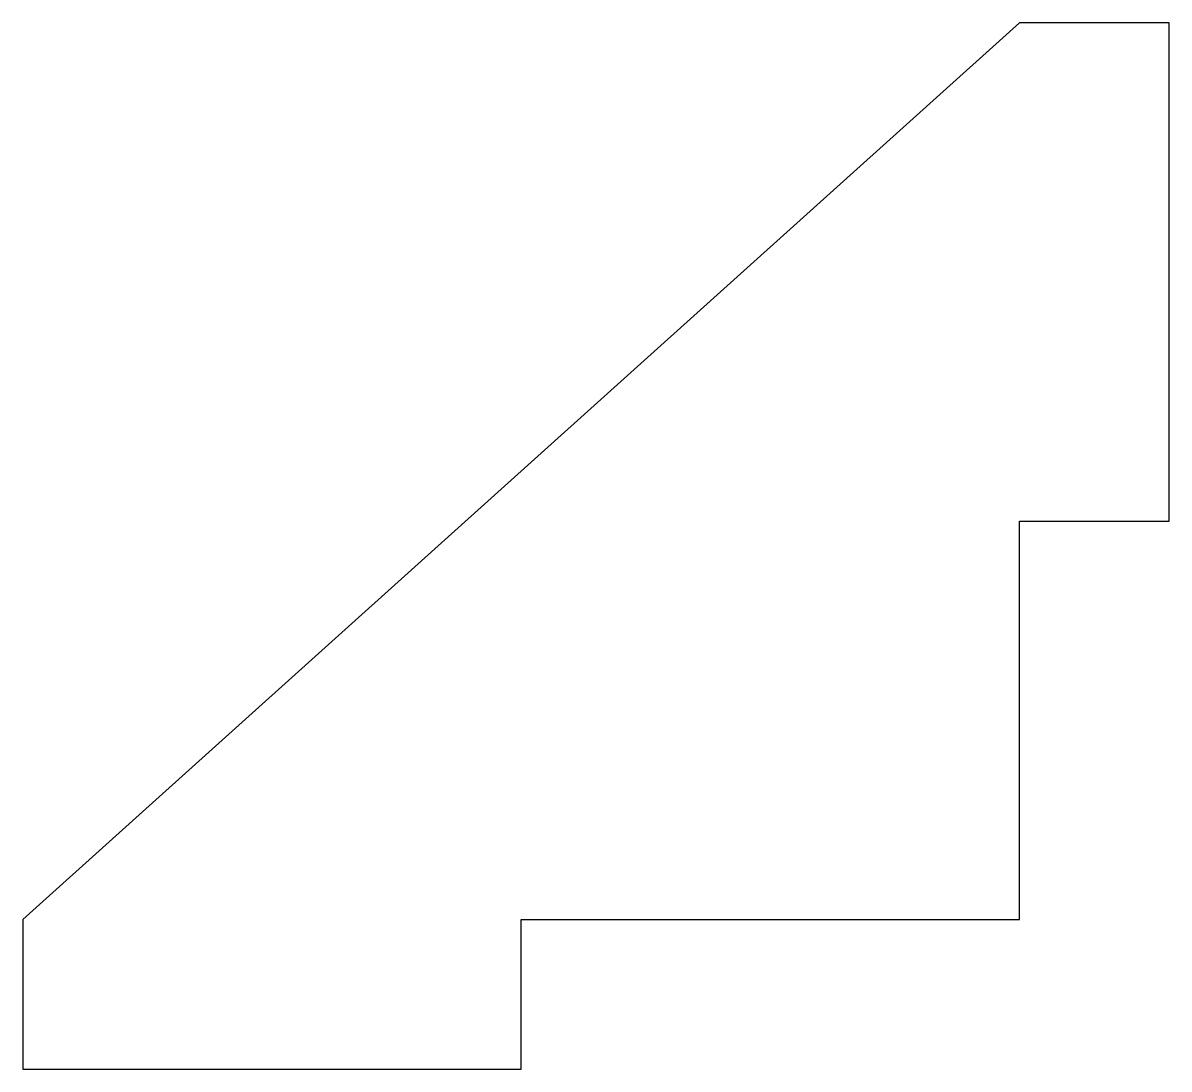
# Model space of a CAD drawing. Header units: millimetres. Extents: x -110 to -87, y 24 to 45.
import ezdxf

# ---------------------------------------------------------------- set-up
doc = ezdxf.new("R2010")
doc.units = ezdxf.units.MM
doc.layers.get('0').update_dxf_attribs({"linetype": 'CONTINUOUS'})

msp = doc.modelspace()

# ---------------------------------------------------------------- linework, layer by layer
msp.add_lwpolyline([(-90, 35), (-87, 35), (-87, 45), (-90, 45), (-110, 27), (-110, 24), (-100, 24), (-100, 27), (-90, 27)], close=True)

doc.saveas('drawing.dxf')
